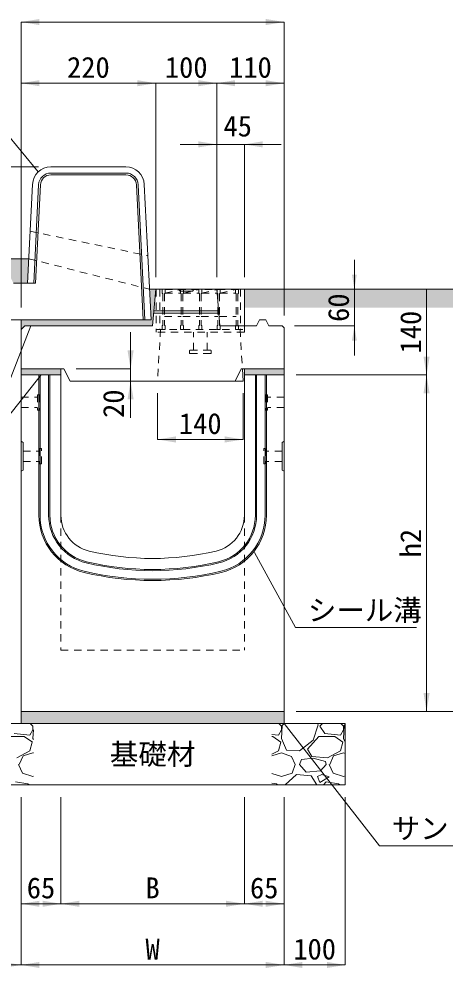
# Model space of a CAD drawing. Units: millimetres at full size. Extents: x 77586 to 117720, y -503 to 5664.
# Drawn here: x 79347 to 80044, y 2745 to 4296 of the extents above; entities that cross this region are included whole.
import ezdxf
from ezdxf.enums import TextEntityAlignment as Align

# ---------------------------------------------------------------- set-up
doc = ezdxf.new("R2010")
doc.units = ezdxf.units.MM
doc.header["$LTSCALE"] = 40
for name, pattern in [('CHAIN_DOUBLE_DASH', [23.5, 12, -1.5, 3.5, -1.5, 3.5, -1.5]), ('USER2', [0.54, 0.3, -0.24]), ('USER3', [0.54, 0.3, -0.24])]:
    doc.linetypes.add(name, pattern=pattern)
for name, color, linetype, lineweight in [('インサート', 3, 'USER2', 9), ('グレーチング', 7, 'USER3', 5), ('ハッチング_基礎', 150, 'Continuous', 5), ('モルタル', 30, 'Continuous', 9), ('受枠', 3, 'USER3', 9), ('寸法線', 7, 'Continuous', 9), ('引出線', 4, 'Continuous', 9), ('本体', 2, 'Continuous', 13), ('目地', 132, 'Continuous', 5), ('舗装・基礎', 3, 'Continuous', 13), ('補助線', 8, 'CHAIN_DOUBLE_DASH', 5)]:
    doc.layers.add(name, color=color, linetype=linetype, lineweight=lineweight)
for name, color, linetype in [('ハッチング_砂', 9, 'Continuous'), ('ハッチング_舗装', 7, 'Continuous'), ('文字', 7, 'Continuous')]:
    doc.layers.add(name, color=color, linetype=linetype)
doc.styles.add('ＭＳ ゴシック', font='')
doc.styles.get('ＭＳ ゴシック').set_extended_font_data('MS Gothic')

# ---------------------------------------------------------------- blocks, each defined once
blk = doc.blocks.new('filled_arrow')
at = {"color": 0, "linetype": 'Continuous', "lineweight": -2}
blk.add_solid([(7.5, 1.25), (0, 0), (7.5, -1.25)], dxfattribs=at)

msp = doc.modelspace()

# ---------------------------------------------------------------- hatches: boundary and pattern name
at = {"layer": 'ハッチング_砂'}
msp.add_hatch(color=256, dxfattribs=at).paths.add_polyline_path([(79780.8, 3144.25), (79780.8, 3164.25), (79350.8, 3164.25), (79350.8, 3144.25)])
at = {"layer": 'ハッチング_舗装'}
for points in [[(79333.3, 3874.25), (79338.3, 3864.25), (79361.3, 3864.25), (79363.3, 3904.25), (79023.3, 3904.25), (79023.3, 3874.25)], [(79715.8, 3854.25), (79715.8, 3824.25), (80231.52, 3824.25), (80231.52, 3854.25)]]:
    msp.add_hatch(color=256, dxfattribs=at).paths.add_polyline_path(points)
at = {"layer": 'モルタル'}
for points in [[(79565.8, 3794.25), (79570.8, 3854.25), (79560.8, 3854.25), (79563.3, 3804.25), (79350.8, 3804.25), (79350.8, 3788.25), (79356.8, 3794.25)], [(79415.8, 3714.25), (79415.8, 3724.25), (79350.8, 3724.25), (79350.8, 3714.25)], [(79780.8, 3714.25), (79780.8, 3724.25), (79715.8, 3724.25), (79715.8, 3714.25)]]:
    msp.add_hatch(color=256, dxfattribs=at).paths.add_polyline_path(points)
at = {"layer": '引出線'}
msp.add_hatch(color=256, dxfattribs=at).paths.add_polyline_path([(79366.54, 3794.25), (79365.92, 3793.21), (79366.29, 3793.06)])

# ---------------------------------------------------------------- linework, layer by layer
at = {"layer": 'インサート'}
for p, q in [((79350.8, 3677.75), (79350.8, 3660.75)), ((79350.8, 3677.75), (79377.8, 3677.75)), ((79350.8, 3677.75), (79350.8, 3660.75)), ((79377.8, 3681.75), (79377.8, 3656.75)), ((79377.8, 3681.75), (79380.8, 3681.75)), ((79380.8, 3681.75), (79380.8, 3656.75)), ((79750.79, 3681.75), (79750.79, 3656.75)), ((79753.8, 3681.75), (79750.79, 3681.75)), ((79753.8, 3681.75), (79753.8, 3656.75)), ((79780.8, 3677.75), (79753.8, 3677.75)), ((79780.8, 3677.75), (79780.8, 3660.75)), ((79780.8, 3677.75), (79780.8, 3660.75)), ((79350.8, 3660.75), (79377.8, 3660.75)), ((79377.8, 3656.75), (79380.8, 3656.75)), ((79753.8, 3656.75), (79750.79, 3656.75)), ((79780.8, 3660.75), (79753.8, 3660.75))]:
    msp.add_line(p, q, dxfattribs=at)
at = {"layer": 'インサート', "linetype": 'USER3'}
for p, q in [((79354, 3589.75), (79381, 3589.75)), ((79354, 3589.75), (79354, 3572.75)), ((79384, 3593.75), (79381, 3593.75)), ((79381, 3593.75), (79381, 3568.75)), ((79384, 3568.75), (79384, 3593.75)), ((79747.6, 3593.75), (79750.6, 3593.75)), ((79747.6, 3568.75), (79747.6, 3593.75)), ((79750.6, 3593.75), (79750.6, 3568.75)), ((79777.6, 3589.75), (79750.6, 3589.75)), ((79777.6, 3589.75), (79777.6, 3572.75)), ((79354, 3572.75), (79381, 3572.75)), ((79381, 3568.75), (79384, 3568.75)), ((79750.6, 3568.75), (79747.6, 3568.75)), ((79777.6, 3572.75), (79750.6, 3572.75))]:
    msp.add_line(p, q, dxfattribs=at)
at = {"layer": 'グレーチング'}
for p, q in [((79706.3, 3853.75), (79581.3, 3853.75)), ((79581.3, 3853.75), (79581.3, 3847.75)), ((79581.3, 3847.75), (79582.3, 3846.75)), ((79586.3, 3847.75), (79585.3, 3846.75)), ((79586.3, 3853.75), (79586.3, 3847.75)), ((79586.3, 3847.75), (79611.3, 3853.75)), ((79586.3, 3847.75), (79611.3, 3847.75)), ((79611.3, 3853.75), (79611.3, 3847.75)), ((79611.3, 3847.75), (79612.3, 3846.75)), ((79616.3, 3847.75), (79615.3, 3846.75)), ((79616.3, 3853.75), (79616.3, 3847.75)), ((79616.3, 3847.75), (79641.3, 3853.75)), ((79616.3, 3847.75), (79641.3, 3847.75)), ((79641.3, 3853.75), (79641.3, 3847.75)), ((79641.3, 3847.75), (79642.3, 3846.75)), ((79646.3, 3847.75), (79645.3, 3846.75)), ((79646.3, 3853.75), (79646.3, 3847.75)), ((79646.3, 3847.75), (79671.3, 3853.75)), ((79646.3, 3847.75), (79671.3, 3847.75)), ((79671.3, 3853.75), (79671.3, 3847.75)), ((79671.3, 3847.75), (79672.3, 3846.75)), ((79676.3, 3847.75), (79675.3, 3846.75)), ((79676.3, 3853.75), (79676.3, 3847.75)), ((79676.3, 3847.75), (79701.3, 3853.75)), ((79676.3, 3847.75), (79701.3, 3847.75)), ((79701.3, 3853.75), (79701.3, 3847.75)), ((79701.3, 3847.75), (79702.3, 3846.75)), ((79706.3, 3847.75), (79705.3, 3846.75)), ((79706.3, 3853.75), (79706.3, 3847.75)), ((79582.3, 3846.75), (79582.3, 3795.75)), ((79585.3, 3846.75), (79585.3, 3795.75)), ((79612.3, 3846.75), (79612.3, 3795.75)), ((79615.3, 3846.75), (79615.3, 3795.75)), ((79642.3, 3846.75), (79642.3, 3795.75)), ((79645.3, 3846.75), (79645.3, 3795.75)), ((79672.3, 3846.75), (79672.3, 3795.75)), ((79675.3, 3846.75), (79675.3, 3795.75)), ((79702.3, 3846.75), (79702.3, 3795.75)), ((79705.3, 3846.75), (79705.3, 3795.75)), ((79585.3, 3809.75), (79612.3, 3809.75)), ((79615.3, 3809.75), (79642.3, 3809.75)), ((79645.3, 3809.75), (79672.3, 3809.75)), ((79675.3, 3809.75), (79702.3, 3809.75)), ((79581.3, 3794.75), (79582.3, 3795.75)), ((79581.3, 3788.75), (79581.3, 3794.75)), ((79581.3, 3788.75), (79586.3, 3788.75)), ((79586.3, 3794.75), (79585.3, 3795.75)), ((79586.3, 3788.75), (79586.3, 3794.75)), ((79611.3, 3794.75), (79612.3, 3795.75)), ((79611.3, 3788.75), (79611.3, 3794.75)), ((79611.3, 3788.75), (79616.3, 3788.75)), ((79616.3, 3794.75), (79615.3, 3795.75)), ((79616.3, 3788.75), (79616.3, 3794.75)), ((79641.3, 3794.75), (79642.3, 3795.75)), ((79641.3, 3788.75), (79641.3, 3794.75)), ((79641.3, 3788.75), (79646.3, 3788.75)), ((79646.3, 3794.75), (79645.3, 3795.75)), ((79646.3, 3788.75), (79646.3, 3794.75)), ((79671.3, 3794.75), (79672.3, 3795.75)), ((79671.3, 3788.75), (79671.3, 3794.75)), ((79671.3, 3788.75), (79676.3, 3788.75)), ((79676.3, 3794.75), (79675.3, 3795.75)), ((79676.3, 3788.75), (79676.3, 3794.75)), ((79701.3, 3794.75), (79702.3, 3795.75)), ((79701.3, 3788.75), (79701.3, 3794.75)), ((79701.3, 3788.75), (79706.3, 3788.75)), ((79706.3, 3794.75), (79705.3, 3795.75)), ((79706.3, 3788.75), (79706.3, 3794.75))]:
    msp.add_line(p, q, dxfattribs=at)
at = {"layer": 'ハッチング_基礎', "lineweight": 9}
for p, q in [((79365.04, 3125.12), (79370.12, 3134.26)), ((79370.12, 3140.36), (79365.67, 3144.25)), ((79370.12, 3134.26), (79370.12, 3140.36)), ((79370.8, 3134.23), (79370.12, 3120.04)), ((79771.44, 3125.12), (79776.52, 3134.26)), ((79776.52, 3140.36), (79772.07, 3144.25)), ((79777.54, 3141.37), (79776.52, 3120.04)), ((79776.52, 3134.26), (79776.52, 3140.36)), ((79780.69, 3144.25), (79777.54, 3141.37)), ((79828.34, 3116.99), (79836.47, 3142.39)), ((79836.46, 3142.39), (79835.33, 3144.25)), ((79843.41, 3144.25), (79839.51, 3140.36)), ((79839.51, 3140.36), (79847.64, 3128.17)), ((79873.04, 3125.12), (79878.12, 3134.26)), ((79878.12, 3140.36), (79873.67, 3144.25)), ((79879.14, 3141.37), (79878.12, 3120.04)), ((79878.12, 3134.26), (79878.12, 3140.36)), ((79880.8, 3142.89), (79879.14, 3141.37)), ((79329.48, 3123.09), (79355.9, 3123.09)), ((79339.64, 3128.17), (79365.04, 3125.12)), ((79355.9, 3123.09), (79369.11, 3113.94)), ((79370.12, 3120.04), (79370.8, 3118.43)), ((79760.8, 3126.39), (79771.44, 3125.12)), ((79760.8, 3123.09), (79762.3, 3123.09)), ((79762.3, 3123.09), (79775.51, 3113.94)), ((79776.52, 3120.04), (79784.65, 3100.73)), ((79819.19, 3102.77), (79837.48, 3123.09)), ((79837.48, 3123.09), (79863.9, 3123.09)), ((79847.64, 3128.17), (79873.04, 3125.12)), ((79863.9, 3123.09), (79877.11, 3113.94)), ((79878.12, 3120.04), (79880.8, 3113.68)), ((79369.1, 3113.94), (79365.04, 3099.72)), ((79775.5, 3113.94), (79771.44, 3099.72)), ((79805.98, 3099.72), (79828.34, 3116.99)), ((79826.31, 3090.57), (79819.19, 3102.77)), ((79877.1, 3113.94), (79873.04, 3099.72)), ((79365.04, 3099.72), (79343.7, 3088.54)), ((79347.77, 3077.37), (79353.86, 3091.59)), ((79353.86, 3091.59), (79370.12, 3096.67)), ((79370.12, 3096.67), (79370.8, 3096.42)), ((79771.44, 3099.72), (79760.8, 3094.14)), ((79760.8, 3091.76), (79776.52, 3096.67)), ((79776.52, 3096.67), (79792.78, 3090.57)), ((79784.65, 3100.73), (79805.98, 3099.72)), ((79792.78, 3090.57), (79798.87, 3077.37)), ((79828.34, 3087.53), (79809.03, 3085.49)), ((79851.7, 3088.54), (79826.3, 3090.57)), ((79848.66, 3082.45), (79828.34, 3087.53)), ((79873.04, 3099.72), (79851.7, 3088.54)), ((79855.77, 3077.37), (79861.86, 3091.59)), ((79861.86, 3091.59), (79878.12, 3096.67)), ((79878.12, 3096.67), (79880.8, 3095.67)), ((79346.75, 3077.37), (79352.85, 3063.14)), ((79793.79, 3063.14), (79798.87, 3077.37)), ((79805.98, 3077.37), (79809.03, 3085.49)), ((79817.16, 3065.17), (79805.98, 3077.37)), ((79849.67, 3077.37), (79840.53, 3067.21)), ((79849.67, 3077.37), (79848.66, 3082.45)), ((79854.75, 3077.37), (79860.85, 3063.14)), ((79352.85, 3063.14), (79370.12, 3058.06)), ((79370.12, 3058.06), (79370.8, 3058.26)), ((79760.8, 3062.69), (79776.52, 3058.06)), ((79776.52, 3058.06), (79793.79, 3063.14)), ((79800.9, 3061.11), (79782.44, 3044.25)), ((79825.29, 3059.08), (79800.9, 3061.11)), ((79840.53, 3067.21), (79817.16, 3065.17)), ((79834.35, 3044.25), (79825.29, 3059.08)), ((79842.56, 3061.11), (79835.45, 3058.06)), ((79835.45, 3058.06), (79839.51, 3047.9)), ((79839.51, 3047.9), (79854.75, 3057.05)), ((79854.75, 3057.05), (79842.56, 3061.11)), ((79860.85, 3063.14), (79878.12, 3058.06)), ((79878.12, 3058.06), (79880.8, 3058.85)), ((79361.99, 3045.87), (79341.67, 3048.92)), ((79363.84, 3044.25), (79361.99, 3045.87)), ((79768.39, 3045.87), (79760.8, 3047.01)), ((79770.24, 3044.25), (79768.39, 3045.87)), ((79849.67, 3048.92), (79845.01, 3044.25)), ((79869.99, 3045.87), (79849.67, 3048.92)), ((79871.84, 3044.25), (79869.99, 3045.87))]:
    msp.add_line(p, q, dxfattribs=at)
at = {"layer": 'モルタル'}
for p, q in [((79350.8, 3804.25), (79350.8, 3788.25)), ((79350.8, 3714.25), (79350.8, 3724.25)), ((79415.8, 3724.25), (79415.8, 3714.25)), ((79715.8, 3714.25), (79715.8, 3724.25)), ((79780.8, 3724.25), (79780.8, 3714.25))]:
    msp.add_line(p, q, dxfattribs=at)
at = {"layer": '受枠', "linetype": 'Continuous'}
for q in [(79571.8, 3854.25), (79715.8, 3794.25)]:
    msp.add_line((79715.8, 3854.25), q, dxfattribs=at)
at = {"layer": '受枠'}
for p, q in [((79571.8, 3854.25), (79571.8, 3784.25)), ((79577.8, 3854.25), (79577.8, 3788.75)), ((79709.8, 3854.25), (79709.8, 3788.75)), ((79571.8, 3788.75), (79715.8, 3788.75)), ((79715.8, 3794.25), (79715.8, 3784.25)), ((79715.8, 3784.25), (79571.8, 3784.25)), ((79632.46, 3754.59), (79632.46, 3784.25)), ((79655.13, 3754.59), (79655.13, 3784.25)), ((79660.6, 3754.59), (79627, 3754.59)), ((79625.93, 3753.52), (79625.93, 3750.32)), ((79660.6, 3749.26), (79627, 3749.26)), ((79661.66, 3753.52), (79661.66, 3750.32))]:
    msp.add_line(p, q, dxfattribs=at)
for centre, start, end in [((79627, 3753.52), 90, 180), ((79660.6, 3753.52), 0, 90), ((79627, 3750.32), 180, 270), ((79660.6, 3750.32), 270, 0)]:
    msp.add_arc(centre, 1.07, start, end, dxfattribs=at)
at = {"layer": '寸法線'}
for p, q in [((79350.8, 4291.12), (79780.8, 4291.12)), ((79350.8, 3824.25), (79350.8, 4291.12)), ((79780.8, 3811.25), (79780.8, 4291.12)), ((79350.8, 4191.12), (79570.8, 4191.12)), ((79350.8, 3824.25), (79350.8, 4191.12)), ((79670.8, 4191.12), (79510.8, 4191.12)), ((79570.8, 3874.25), (79570.8, 4191.12)), ((79570.8, 3874.25), (79570.8, 4191.12)), ((79670.8, 4191.12), (79780.8, 4191.12)), ((79670.8, 3874.25), (79670.8, 4191.12)), ((79670.8, 3874.25), (79670.8, 4191.12)), ((79780.8, 3811.25), (79780.8, 4191.12)), ((79775.8, 4091.12), (79610.8, 4091.12)), ((79670.8, 3874.25), (79670.8, 4091.12)), ((79715.8, 3874.25), (79715.8, 4091.12)), ((79379.33, 4054.25), (78892.72, 4054.25)), ((79379.33, 4054.25), (78992.72, 4054.25)), ((79895.74, 3746.25), (79895.74, 3902.25)), ((79735.8, 3854.25), (79895.74, 3854.25)), ((80013.81, 3714.25), (80013.81, 3854.25)), ((79797.8, 3794.25), (79895.74, 3794.25)), ((79529.77, 3784.25), (79529.77, 3644.25)), ((79440.8, 3724.25), (79529.77, 3724.25)), ((79800.8, 3714.25), (80013.81, 3714.25)), ((79800.8, 3714.25), (80013.81, 3714.25)), ((80013.81, 3714.25), (80013.81, 3164.25)), ((79573.8, 3684.25), (79573.8, 3608.78)), ((79713.8, 3684.25), (79713.8, 3608.78)), ((79573.8, 3608.78), (79713.8, 3608.78)), ((79800.8, 3164.25), (80113.81, 3164.25)), ((79800.8, 3164.25), (80013.81, 3164.25)), ((79350.8, 3024.25), (79350.8, 2849.75)), ((79350.8, 3024.25), (79350.8, 2749.75)), ((79350.8, 3024.25), (79350.8, 2749.75)), ((79415.8, 3024.25), (79415.8, 2849.75)), ((79415.8, 3024.25), (79415.8, 2849.75)), ((79715.8, 3024.25), (79715.8, 2849.75)), ((79715.8, 3024.25), (79715.8, 2849.75)), ((79780.8, 3024.25), (79780.8, 2849.75)), ((79780.8, 3024.25), (79780.8, 2749.75)), ((79780.8, 3024.25), (79780.8, 2749.75)), ((79880.8, 3024.25), (79880.8, 2749.75)), ((79350.8, 2849.75), (79415.8, 2849.75)), ((79415.8, 2849.75), (79715.8, 2849.75)), ((79715.8, 2849.75), (79780.8, 2849.75)), ((79350.8, 2749.75), (79250.8, 2749.75)), ((79350.8, 2749.75), (79780.8, 2749.75)), ((79780.8, 2749.75), (79880.8, 2749.75))]:
    msp.add_line(p, q, dxfattribs=at)
at = {"layer": '引出線', "lineweight": 13}
msp.add_line((79366.54, 3794.25), (79289.27, 3595.71), dxfattribs=at)
at = {"layer": '引出線'}
msp.add_lwpolyline([(79378.66, 4045.99), (79183.37, 4282.86), (78489.6, 4282.86)], dxfattribs=at)
at = {"layer": '引出線', "lineweight": 13}
msp.add_lwpolyline([(79366.54, 3794.25), (79365.92, 3793.21), (79366.29, 3793.06)], close=True, dxfattribs=at)
for points in [[(79383.3, 3714.25), (79289.27, 3595.71), (79088.54, 3595.71)], [(79732.67, 3424), (79799.61, 3301.53), (79997.6, 3301.53)], [(79780.8, 3144.25), (79936.63, 2944.64), (80324.85, 2944.64)]]:
    msp.add_lwpolyline(points, dxfattribs=at)
at = {"layer": '本体'}
for p, q in [((79399.33, 4054.25), (79522.26, 4054.25)), ((79369.37, 4025.75), (79361.3, 3864.25)), ((79552.22, 4025.75), (79563.3, 3804.25)), ((79338.3, 3864.25), (79361.3, 3864.25)), ((79565.8, 3794.25), (79570.8, 3854.25)), ((79570.8, 3854.25), (79607.8, 3854.25)), ((79607.8, 3854.25), (79610.8, 3851.25)), ((79610.8, 3851.25), (79630.8, 3851.25)), ((79630.8, 3851.25), (79633.8, 3854.25)), ((79633.8, 3854.25), (79670.8, 3854.25)), ((79670.8, 3854.25), (79675.8, 3794.25)), ((79313.3, 3804.25), (79563.3, 3804.25)), ((79735.8, 3794.25), (79740.8, 3804.25)), ((79740.8, 3804.25), (79750.8, 3804.25)), ((79750.8, 3804.25), (79755.8, 3794.25)), ((79350.8, 3788.25), (79356.8, 3794.25)), ((79350.8, 3788.25), (79350.8, 3724.25)), ((79356.8, 3794.25), (79565.8, 3794.25)), ((79675.8, 3794.25), (79735.8, 3794.25)), ((79755.8, 3794.25), (79777.8, 3794.25)), ((79777.8, 3794.25), (79780.8, 3791.25)), ((79780.8, 3791.25), (79780.8, 3714.25)), ((79350.8, 3724.25), (79350.8, 3164.25)), ((79350.8, 3724.25), (79420.8, 3724.25)), ((79420.8, 3724.25), (79430.8, 3704.25)), ((79710.8, 3724.25), (79700.8, 3704.25)), ((79710.8, 3724.25), (79780.8, 3724.25)), ((79350.8, 3714.25), (79415.8, 3714.25)), ((79415.8, 3714.25), (79415.8, 3484.78)), ((79715.8, 3714.25), (79715.8, 3484.78)), ((79715.8, 3714.25), (79780.8, 3714.25)), ((79780.8, 3714.25), (79780.8, 3164.25)), ((79430.8, 3704.25), (79700.8, 3704.25)), ((79350.8, 3605.75), (79354, 3603.75)), ((79354, 3603.75), (79354, 3558.75)), ((79780.8, 3605.75), (79777.6, 3603.75)), ((79777.6, 3603.75), (79777.6, 3558.75)), ((79354, 3558.75), (79350.8, 3556.75)), ((79777.6, 3558.75), (79780.8, 3556.75)), ((79350.8, 3164.25), (79780.8, 3164.25))]:
    msp.add_line(p, q, dxfattribs=at)
at = {"layer": '本体', "linetype": 'USER3', "lineweight": 9}
for p, q in [((79365.55, 3949.25), (79558.05, 3909.25)), ((79363.3, 3904.25), (79560.8, 3854.25)), ((79578.8, 3788.75), (79573.8, 3704.25)), ((79708.8, 3788.75), (79712.61, 3724.25)), ((79415.8, 3484.78), (79415.8, 3264.25)), ((79715.8, 3484.78), (79715.8, 3264.25)), ((79415.8, 3264.25), (79715.8, 3264.25))]:
    msp.add_line(p, q, dxfattribs=at)
at = {"layer": '本体', "lineweight": 9}
for p, q in [((79673.71, 3819.25), (79567.88, 3819.25)), ((79674.05, 3815.25), (79567.55, 3815.25))]:
    msp.add_line(p, q, dxfattribs=at)
at = {"layer": '本体'}
for centre, radius, start, end in [((79399.33, 4024.25), 30, 90, 177.13759), ((79522.26, 4024.25), 30, 2.86241, 90), ((79475.8, 3484.78), 60, 180, 256.65764), ((79655.8, 3484.78), 60, 283.34236, 0), ((79565.8, 3864.25), 450, 256.65764, 283.34236)]:
    msp.add_arc(centre, radius, start, end, dxfattribs=at)
at = {"layer": '目地'}
for p, q in [((79399.33, 4044.25), (79522.26, 4044.25)), ((79399.33, 4041.25), (79522.26, 4041.25)), ((79379.36, 4025.25), (79371.31, 3864.25)), ((79382.36, 4025.1), (79374.31, 3864.25)), ((79539.24, 4025.1), (79550.28, 3804.25)), ((79542.23, 4025.25), (79553.28, 3804.25)), ((79361.3, 3864.25), (79374.31, 3864.25)), ((79379.8, 3714.25), (79379.8, 3484.78)), ((79381.8, 3714.25), (79381.8, 3484.78)), ((79395.8, 3714.25), (79395.8, 3484.78)), ((79397.8, 3714.25), (79397.8, 3484.78)), ((79733.8, 3484.78), (79733.8, 3714.25)), ((79735.8, 3484.78), (79735.8, 3714.25)), ((79749.8, 3484.78), (79749.8, 3714.25)), ((79751.8, 3484.78), (79751.8, 3714.25))]:
    msp.add_line(p, q, dxfattribs=at)
for centre, radius, start, end in [((79399.33, 4024.25), 20, 90, 177.13759), ((79399.33, 4024.25), 17, 90, 177.13759), ((79522.26, 4024.25), 20, 2.86241, 90), ((79522.26, 4024.25), 17, 2.86241, 90), ((79475.8, 3484.78), 96, 180, 256.65764), ((79475.8, 3484.78), 94, 180, 256.65764), ((79475.8, 3484.78), 80, 180, 256.65764), ((79475.8, 3484.78), 78, 180, 256.65764), ((79655.8, 3484.78), 78, 283.34236, 0), ((79655.8, 3484.78), 80, 283.34236, 0), ((79655.8, 3484.78), 94, 283.34236, 0), ((79655.8, 3484.78), 96, 283.34236, 0), ((79565.8, 3864.25), 470, 256.65764, 283.34236), ((79565.8, 3864.25), 468, 256.65764, 283.34236), ((79565.8, 3864.25), 486, 256.65764, 283.34236), ((79565.8, 3864.25), 484, 256.65764, 283.34236)]:
    msp.add_arc(centre, radius, start, end, dxfattribs=at)
at = {"layer": '舗装・基礎'}
for p, q in [((79363.3, 3904.25), (79023.3, 3904.25)), ((79715.8, 3854.25), (80231.52, 3854.25))]:
    msp.add_line(p, q, dxfattribs=at)
at = {"layer": '舗装・基礎', "lineweight": 9}
msp.add_line((79560.8, 3854.25), (79570.8, 3854.25), dxfattribs=at)
at = {"layer": '舗装・基礎', "lineweight": 15}
for p, q in [((79350.8, 3164.25), (79350.8, 3144.25)), ((79780.8, 3164.25), (79780.8, 3144.25)), ((79250.8, 3144.25), (79880.8, 3144.25)), ((79880.8, 3144.25), (79880.8, 3044.25)), ((79250.8, 3044.25), (79880.8, 3044.25))]:
    msp.add_line(p, q, dxfattribs=at)
at = {"layer": '補助線'}
for p in [(79712.61, 3724.25), (79700.8, 3704.25)]:
    msp.add_line(p, (79713.8, 3704.25), dxfattribs=at)

# ---------------------------------------------------------------- block references
at = {"layer": '寸法線', "xscale": 4, "yscale": 4}
for p in [(79350.8, 4291.12), (79350.8, 4191.12), (79670.8, 4191.12), (79715.8, 4091.12), (79573.8, 3608.78), (79350.8, 2849.75), (79415.8, 2849.75), (79715.8, 2849.75), (79350.8, 2749.75), (79780.8, 2749.75)]:
    msp.add_blockref('filled_arrow', p, dxfattribs=at)
at = {"layer": '寸法線'}
for p, xscale, yscale, rotation in [((79780.8, 4291.12), 4, 4, 180), ((79570.8, 4191.12), 4, 4, 180), ((79570.8, 4191.12), 4, 4, 180), ((79670.8, 4191.12), 4, 4, 180), ((79780.8, 4191.12), 4, 4, 180), ((79670.8, 4091.12), 4, 4, 180), ((79895.74, 3854.25), 3.2, 3.2, 90), ((80013.81, 3854.25), 4, 4, 270), ((79895.74, 3794.25), 3.2, 3.2, 270), ((79529.77, 3724.25), 4, 4, 90), ((80013.81, 3714.25), 4, 4, 90), ((80013.81, 3714.25), 4, 4, 270), ((79529.77, 3704.25), 4, 4, 270), ((79713.8, 3608.78), 4, 4, 180), ((80013.81, 3164.25), 4, 4, 90), ((79415.8, 2849.75), 4, 4, 180), ((79715.8, 2849.75), 4, 4, 180), ((79780.8, 2849.75), 4, 4, 180), ((79350.8, 2749.75), 4, 4, 180), ((79780.8, 2749.75), 4, 4, 180), ((79880.8, 2749.75), 4, 4, 180)]:
    msp.add_blockref('filled_arrow', p, dxfattribs=dict(at, xscale=xscale, yscale=yscale, rotation=rotation))
at = {"layer": '引出線', "xscale": 0.2, "yscale": 0.2, "rotation": 129.5}
msp.add_blockref('filled_arrow', (79378.66, 4045.99), dxfattribs=at)
at = {"layer": '引出線', "lineweight": 13, "xscale": 0.16, "yscale": 0.16}
for p, rotation in [((79383.3, 3714.25), 231.6), ((79732.67, 3424), 298.7), ((79780.8, 3144.25), 308)]:
    msp.add_blockref('filled_arrow', p, dxfattribs=dict(at, rotation=rotation))

# ---------------------------------------------------------------- texts
at = {"layer": '寸法線', "style": 'ＭＳ ゴシック'}
for s, p in [('220', (79460.8, 4217.12)), ('100', (79620.8, 4217.12)), ('110', (79725.8, 4217.12)), ('45', (79704.98, 4121.12)), ('140', (79643.8, 3634.78)), ('65', (79383.3, 2875.75)), ('B', (79565.8, 2875.75)), ('65', (79748.3, 2875.75)), ('W', (79565.8, 2775.75)), ('100', (79830.8, 2775.75))]:
    msp.add_text(s, height=34.18, dxfattribs=at).set_placement(p, align=Align.MIDDLE_CENTER)
for s, p in [('60', (79869.74, 3824.25)), ('140', (79987.81, 3784.25)), ('20', (79501.77, 3667.25)), ('h2', (79987.81, 3439.25))]:
    msp.add_text(s, height=34.18, rotation=90, dxfattribs=at).set_placement(p, align=Align.MIDDLE_CENTER)
at = {"layer": '引出線', "style": 'ＭＳ ゴシック'}
for s, p in [('シール溝', (79819.61, 3346.74)), ('サンドクッション', (79956.63, 2990.03))]:
    msp.add_text(s, height=34.18, dxfattribs=at).set_placement(p, align=Align.TOP_LEFT)
at = {"layer": '文字', "style": 'ＭＳ ゴシック'}
msp.add_text('基礎材', height=34.18, dxfattribs=at).set_placement((79565.8, 3094.25), align=Align.MIDDLE_CENTER)

doc.saveas('drawing.dxf')
